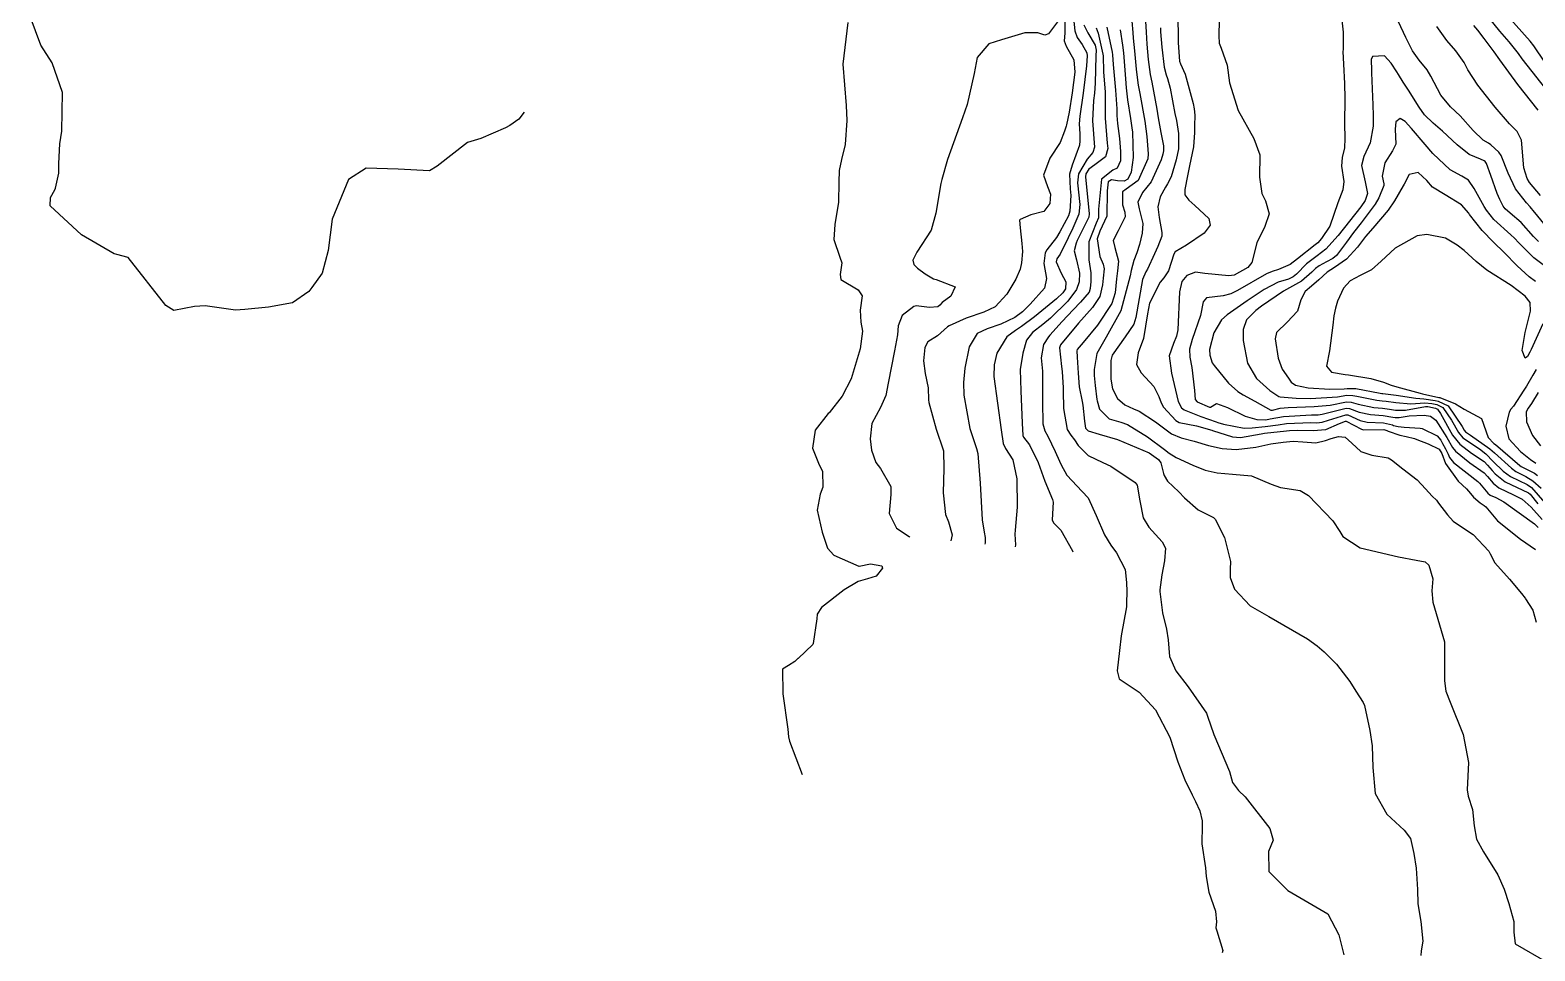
# Model space of a CAD drawing. Header units: feet. Extents: x 1313709 to 1317500, y 405869 to 411659.
# Drawn here: x 1315210.1 to 1315703.2, y 407965.1 to 408267.1 of the extents above; entities that cross this region are included whole.
import ezdxf

# ---------------------------------------------------------------- set-up
doc = ezdxf.new("R2010")
doc.units = ezdxf.units.FT
doc.layers.add('C-TOPO-MAJR', color=32, linetype='CONTINUOUS')

msp = doc.modelspace()

# ---------------------------------------------------------------- linework, layer by layer
at = {"layer": 'C-TOPO-MAJR'}
for points in [[(1315585.82, 408274.42), (1315586.33, 408267.04), (1315586.35, 408262.88), (1315586.79, 408256.86), (1315587.1, 408255.95), (1315588.65, 408252.62), (1315591.22, 408242.96), (1315591.57, 408241.2), (1315591.74, 408239.15), (1315591.7, 408235.62), (1315591.68, 408233.51), (1315591.36, 408228.79), (1315590.07, 408222.56), (1315589.32, 408219.21), (1315588.52, 408214.73), (1315588.5, 408213), (1315589.75, 408211.27), (1315591.82, 408209.49), (1315596.35, 408205.26), (1315596.8, 408203.08), (1315594.84, 408200.44), (1315589.06, 408196.5), (1315585.36, 408194.32), (1315584.9, 408193.54), (1315583.1, 408188.16), (1315581.6, 408185.85), (1315580.43, 408184.43), (1315576.95, 408177.54), (1315576.25, 408173.98), (1315574.92, 408165.9), (1315573.23, 408161.17), (1315572.62, 408157.42), (1315574.13, 408154.62), (1315578.36, 408150.19), (1315579.96, 408146.91), (1315580.69, 408144.79), (1315581.55, 408143.35), (1315585.54, 408138.99), (1315586.6, 408138.42), (1315592.33, 408137.25), (1315597.36, 408135.81), (1315597.55, 408135.74), (1315604.13, 408133.64), (1315606.72, 408133.44), (1315613.5, 408134.7), (1315614.62, 408134.88), (1315621.8, 408135.66), (1315622.78, 408135.77), (1315625.47, 408135.88), (1315630.53, 408135.75), (1315634.73, 408136.12), (1315639.19, 408138.07), (1315641.11, 408138.82), (1315641.36, 408138.79), (1315646.35, 408136.17), (1315647.07, 408135.99), (1315653.74, 408136.08), (1315654.71, 408135.79), (1315655.14, 408135.56), (1315658.94, 408134.18), (1315661.06, 408133.73), (1315663.77, 408133.09), (1315664.55, 408132.78), (1315668.25, 408131.37), (1315671.78, 408129.62), (1315672.68, 408128.19), (1315673.94, 408124.93), (1315678.06, 408119.14), (1315680.73, 408116.58), (1315682.14, 408115.09), (1315683.12, 408113.93), (1315685.22, 408112), (1315686.55, 408111.13), (1315687.1, 408110.67), (1315690.93, 408106.09), (1315698.48, 408100.14), (1315703.37, 408096.77)], [(1315639.2, 408277.29), (1315640.33, 408266.41), (1315640.32, 408260.67), (1315640.3, 408260.06), (1315640.43, 408255.92), (1315640.79, 408249.55), (1315640.92, 408244.6), (1315640.78, 408236.42), (1315640.94, 408231.48), (1315640.82, 408228.46), (1315640, 408225.25), (1315639.79, 408222.39), (1315640.58, 408217.43), (1315640.21, 408214.72), (1315638.57, 408210.36), (1315636.04, 408202.79), (1315633.27, 408198.69), (1315632.04, 408197.32), (1315631.18, 408196.61), (1315625.4, 408192.03), (1315623.04, 408190.19), (1315619.18, 408188.52), (1315617.09, 408187.94), (1315615.29, 408187.17), (1315605.78, 408181.71), (1315603.53, 408180.52), (1315601.1, 408179.95), (1315595.56, 408179.26), (1315594.53, 408177.9), (1315593.62, 408173.46), (1315590.86, 408165.59), (1315590.03, 408162.41), (1315590.11, 408159.75), (1315590.77, 408156.38), (1315591.63, 408148.86), (1315591.83, 408145.95), (1315592.51, 408145.14), (1315596.59, 408143.35), (1315596.85, 408143.36), (1315598.86, 408144.6), (1315602.48, 408143.24), (1315608.27, 408140.41), (1315612.1, 408139.34), (1315615.04, 408139.28), (1315616.46, 408139.52), (1315620.87, 408140.35), (1315629.99, 408140.85), (1315632.17, 408140.9), (1315633.53, 408141.1), (1315641.33, 408143.02), (1315642.42, 408142.95), (1315645.6, 408141.72), (1315649.31, 408140.94), (1315653.45, 408140.62), (1315656.65, 408140.13), (1315657.44, 408139.97), (1315658.71, 408140), (1315661.98, 408140.53), (1315666.87, 408140.82), (1315669.01, 408140.48), (1315670.69, 408139.08), (1315674.29, 408133.4), (1315676.16, 408130.14), (1315677.14, 408128.92), (1315681.89, 408125.19), (1315686.55, 408121.83), (1315687.69, 408120.71), (1315689.53, 408118.51), (1315691.4, 408116.99), (1315696.16, 408114.64), (1315698.97, 408113.26), (1315701.95, 408110.63), (1315705.57, 408106.52)], [(1315706.49, 408256.54), (1315702.81, 408261.93), (1315701.66, 408263.42), (1315692.44, 408273.74)], [(1315372.06, 408240.15), (1315370.23, 408237.8), (1315367.34, 408235.79), (1315365.88, 408235), (1315357.8, 408231.53), (1315353.43, 408230.18), (1315343.5, 408222.46), (1315340.94, 408220.9), (1315330.68, 408221.41), (1315320.25, 408221.79), (1315314.42, 408218.1), (1315309.14, 408205.07), (1315307.84, 408194.74), (1315305.87, 408187.29), (1315302.45, 408182.59), (1315301.4, 408181.33), (1315296.11, 408177.56), (1315288.2, 408176.24), (1315280.45, 408175.47), (1315277.42, 408175.22), (1315267.5, 408176.61), (1315264, 408176.44), (1315257.26, 408175.12), (1315254.6, 408176.74), (1315242.21, 408192.48), (1315238.57, 408193.45), (1315237.65, 408193.68), (1315226.92, 408199.94), (1315216.72, 408209.42), (1315216.86, 408212.11), (1315218.22, 408214.7), (1315218.49, 408215.24), (1315219.56, 408220.14), (1315219.53, 408223.29), (1315219.84, 408229.76), (1315220.48, 408233.9), (1315220.72, 408246.61), (1315217.37, 408256.27), (1315213.62, 408262.08), (1315210.12, 408271.48)], [(1315478.02, 408269.55), (1315476.46, 408255.93), (1315477.57, 408242.32), (1315477.77, 408237.44), (1315477.18, 408229.57), (1315475.96, 408224.65), (1315475.22, 408221.05), (1315475.12, 408217.14), (1315474.97, 408210.58), (1315473.83, 408203.34), (1315473.49, 408198.39), (1315475.46, 408192.55), (1315476.05, 408190.71), (1315475.52, 408186.88), (1315475.77, 408185.31), (1315481.48, 408181.83), (1315482.8, 408179.93), (1315482.09, 408175.25), (1315482.33, 408171.26), (1315482.84, 408168.34), (1315482.09, 408162.49), (1315479.15, 408152.64), (1315476.16, 408147.04), (1315471.9, 408141.57), (1315471.63, 408141.27), (1315467.41, 408135.82), (1315466.5, 408129.9), (1315468.72, 408124.51), (1315469.8, 408122.38), (1315469.89, 408117.13), (1315469, 408114.83), (1315468.04, 408109.65), (1315469.66, 408102.38), (1315471.43, 408097.16), (1315473.48, 408094.89), (1315481.72, 408091.22), (1315481.77, 408091.23), (1315485.53, 408091.99), (1315489.23, 408091.32), (1315489.4, 408090.56), (1315487.3, 408087.93), (1315484.54, 408087.11), (1315481.43, 408086.17), (1315476.89, 408083.45), (1315469.46, 408077.69), (1315468.05, 408075.52), (1315467.92, 408074.02), (1315466.72, 408065.87), (1315466.56, 408065.58), (1315461.79, 408061), (1315461.73, 408060.94), (1315460.74, 408060.04), (1315458.63, 408058.69), (1315456.69, 408057.42), (1315456.81, 408049.37), (1315458.38, 408037.81), (1315458.64, 408035.32), (1315458.99, 408033.86), (1315463.09, 408022.97)], [(1315546.74, 408269.77), (1315543.81, 408265.82), (1315542.64, 408265.42), (1315540.34, 408266.17), (1315536.11, 408266.13), (1315528.4, 408263.9), (1315524.26, 408262.5), (1315520.45, 408258.11), (1315519.51, 408252.79), (1315517.16, 408242.66), (1315515.65, 408238.33), (1315510.77, 408224.61), (1315508.86, 408218.04), (1315508.55, 408216.76), (1315506.88, 408206.99), (1315505.38, 408201.44), (1315500.72, 408194.27), (1315499.4, 408191.62), (1315499.74, 408190.14), (1315500.92, 408189.01), (1315503.41, 408187.11), (1315506.14, 408185.51), (1315506.97, 408185.26), (1315513.27, 408182.84), (1315511.83, 408179.77), (1315509.03, 408177.72), (1315508.21, 408176.8), (1315507.59, 408176.25), (1315504.84, 408176.13), (1315500.51, 408176.61), (1315499.72, 408176.46), (1315495.83, 408173.44), (1315494.58, 408170.02), (1315494.34, 408167.07), (1315493.4, 408161.92), (1315491.28, 408151.29), (1315490.57, 408147.18), (1315488.75, 408143.27), (1315485.96, 408138.09), (1315485.33, 408133), (1315485.8, 408129.28), (1315487.24, 408125.23), (1315488.79, 408123.27), (1315492.16, 408117.33), (1315492.14, 408114.75), (1315491.56, 408108.49), (1315493.97, 408103.73), (1315498.19, 408100.98), (1315498.34, 408100.73)], [(1315549.19, 408271.59), (1315549.2, 408266.03), (1315548.9, 408263.58), (1315549.63, 408261.78), (1315552.16, 408257.33), (1315552.47, 408253.31), (1315551.54, 408246.45), (1315550.61, 408240.16), (1315549.73, 408236.01), (1315549.6, 408235.6), (1315549.04, 408233.86), (1315547.67, 408230.14), (1315544.22, 408225.03), (1315542.2, 408219.44), (1315543.48, 408215.8), (1315544.44, 408213.21), (1315544.26, 408210.18), (1315542.27, 408207.53), (1315537.98, 408206.49), (1315534.53, 408204.99), (1315534.34, 408204.67), (1315534.51, 408202.19), (1315535.05, 408197.02), (1315535.25, 408194.46), (1315535, 408190.69), (1315534.48, 408188.61), (1315533.1, 408185.37), (1315530.19, 408180.4), (1315526.29, 408176.25), (1315522.68, 408174.6), (1315516.89, 408172.62), (1315511.25, 408170.1), (1315510.76, 408169.74), (1315507.43, 408166.76), (1315504.31, 408164.81), (1315503.27, 408163.01), (1315502.85, 408158.59), (1315503.43, 408154.44), (1315504.4, 408149.79), (1315504.49, 408145.84), (1315504.56, 408144.92), (1315507.01, 408136.17), (1315509.3, 408129.37), (1315509.37, 408129.05), (1315509.47, 408123.27), (1315509.25, 408115.27), (1315510.05, 408108.19), (1315511.04, 408105.76), (1315512.2, 408101.51), (1315511.79, 408099.52)], [(1315551.88, 408271.91), (1315552.5, 408266.82), (1315553.23, 408264.64), (1315554.84, 408262.37), (1315556.42, 408259.61), (1315556.52, 408258.64), (1315556.24, 408255.35), (1315555.18, 408246.42), (1315554.04, 408238.88), (1315553.89, 408236.3), (1315554.05, 408233.07), (1315554.11, 408230.73), (1315553.93, 408229.3), (1315551.52, 408222.81), (1315550.71, 408219.84), (1315550.89, 408215.05), (1315551.15, 408212.76), (1315550.8, 408207.62), (1315550.32, 408206.17), (1315547.56, 408200.86), (1315546.48, 408199.02), (1315543.24, 408194.98), (1315542.75, 408194.05), (1315542.34, 408190.49), (1315543.16, 408185.64), (1315542.5, 408182.38), (1315537.81, 408177.15), (1315535.3, 408174.61), (1315532.8, 408172.77), (1315528.18, 408170.6), (1315523.69, 408169.09), (1315520.41, 408167.51), (1315517.83, 408163.17), (1315516.38, 408156.2), (1315515.92, 408151.53), (1315516.13, 408147.35), (1315518.01, 408136.37), (1315520.21, 408129.79), (1315520.66, 408128.25), (1315521.43, 408118.44), (1315522.13, 408106.47), (1315522.71, 408102.35), (1315523.02, 408100.63), (1315523.05, 408098.92), (1315522.92, 408098.51)], [(1315555.45, 408268.78), (1315556.72, 408266.19), (1315559.12, 408262.07), (1315559.4, 408260.5), (1315559.29, 408258.6), (1315559.08, 408249.61), (1315558.85, 408246.38), (1315558.53, 408243.93), (1315558.26, 408237.27), (1315558.86, 408228.62), (1315558.37, 408226.88), (1315556.53, 408224.7), (1315553.62, 408219.88), (1315553.33, 408216.93), (1315554.1, 408209.84), (1315553.74, 408206.73), (1315551.79, 408202.11), (1315550.23, 408198.97), (1315547.61, 408193.54), (1315546.6, 408192.04), (1315546.32, 408191.04), (1315547.95, 408187.39), (1315549.54, 408184.46), (1315549.35, 408182.21), (1315548.47, 408180.86), (1315546.47, 408178.96), (1315539.24, 408172.97), (1315535, 408169.8), (1315533.02, 408168.57), (1315530.13, 408166.51), (1315526.91, 408161.08), (1315526.04, 408157.23), (1315525.91, 408153.41), (1315527.13, 408144.69), (1315528.35, 408135.98), (1315529, 408131.48), (1315529.75, 408129.89), (1315532.1, 408126.16), (1315533.46, 408119.89), (1315533.51, 408110.6), (1315532.93, 408103.06), (1315532.81, 408101.75), (1315532.96, 408098.27), (1315532.88, 408097.62)], [(1315571.09, 408269.97), (1315571.42, 408266.29), (1315571.59, 408264.42), (1315571.98, 408260.24), (1315572.51, 408254.25), (1315573.09, 408249.76), (1315573.24, 408248.95), (1315573.76, 408246.21), (1315575.34, 408237.23), (1315576.09, 408232.13), (1315576.52, 408226.51), (1315576.34, 408224.87), (1315573.21, 408217.77), (1315569.23, 408214.94), (1315568.06, 408214.05), (1315568.1, 408209.73), (1315568.81, 408207.34), (1315568.93, 408205.87), (1315566.65, 408201.23), (1315565.03, 408198.03), (1315565.6, 408195.77), (1315566.75, 408191.31), (1315566.47, 408188.08), (1315566.06, 408185.51), (1315565.67, 408180.94), (1315564.62, 408177.44), (1315559.83, 408170.3), (1315555.15, 408164.65), (1315553.17, 408162.28), (1315553.05, 408161.92), (1315553.19, 408159.82), (1315553.52, 408154.58), (1315553.87, 408150.05), (1315554.8, 408145.22), (1315555.1, 408144.01), (1315555.63, 408138.78), (1315555.91, 408136.46), (1315556.78, 408135.61), (1315560.39, 408134.49), (1315566.48, 408132.83), (1315576.75, 408128.41), (1315579.9, 408126.26), (1315580.68, 408125.13), (1315581.55, 408121.69), (1315581.73, 408121.04), (1315582.8, 408119.11), (1315586.54, 408115.68), (1315588.39, 408113.67), (1315592.85, 408109.75), (1315597.87, 408107.21), (1315598.43, 408106.71), (1315601.45, 408100.61), (1315603.42, 408092.75), (1315603.36, 408090.31), (1315603.3, 408087.5), (1315604.74, 408083.7), (1315609.94, 408078.22), (1315616.05, 408074.76), (1315628.68, 408067.47), (1315631.89, 408065.08), (1315634.16, 408063.12), (1315638.14, 408059.07), (1315642.53, 408053.39), (1315644.57, 408050.3), (1315646.97, 408046.49), (1315647.35, 408045.61), (1315649.12, 408037.33), (1315649.86, 408032.34), (1315650.08, 408025.19), (1315650.87, 408016.65), (1315654.68, 408009.94), (1315660.31, 408004.71), (1315662.39, 408001.92), (1315663.58, 407997), (1315664.24, 407992.23), (1315664.72, 407985.25), (1315664.89, 407980.48), (1315665.85, 407974.69), (1315666.43, 407968.23), (1315665.98, 407965.13), (1315665.86, 407963.58)], [(1315575.59, 408270.03), (1315575.79, 408266.41), (1315575.99, 408262.47), (1315576.43, 408257.37), (1315577.13, 408252.53), (1315577.63, 408249.94), (1315579.3, 408241.15), (1315579.77, 408238.32), (1315580.62, 408233.46), (1315581.46, 408229.07), (1315581.5, 408227.5), (1315581.25, 408226.32), (1315580.77, 408224.51), (1315577.48, 408217.26), (1315574.67, 408213.85), (1315573.05, 408210.67), (1315573.57, 408208.39), (1315574.71, 408203.64), (1315574.47, 408200.51), (1315573.63, 408196.79), (1315572.73, 408193.99), (1315571.75, 408191.53), (1315570.88, 408188.19), (1315570.61, 408186.51), (1315567.55, 408174.94), (1315562.67, 408166.35), (1315559.63, 408161.02), (1315558.74, 408155.76), (1315558.81, 408153.75), (1315559.06, 408150.46), (1315559.71, 408145.86), (1315559.78, 408145.42), (1315560.5, 408142.7), (1315563.68, 408139.62), (1315567.57, 408138.5), (1315569.7, 408137.73), (1315576.23, 408133.65), (1315581.86, 408129.52), (1315583.33, 408128.31), (1315585.6, 408126.87), (1315591.14, 408124.34), (1315595.15, 408122.77), (1315599.07, 408121.82), (1315604.06, 408121.39), (1315610.34, 408120.86), (1315616.82, 408118.14), (1315619.88, 408117.08), (1315626.28, 408116.02), (1315629, 408114.41), (1315637.02, 408106.08), (1315639.29, 408102.57), (1315640.31, 408100.96), (1315645.99, 408097.22), (1315658.52, 408094.3), (1315664.3, 408093.25), (1315667.19, 408092.72), (1315668.46, 408091.63), (1315669.7, 408087.07), (1315669.42, 408083.19), (1315669.79, 408079.47), (1315673.6, 408066.44), (1315673.54, 408053.6), (1315674.04, 408050.27), (1315675.38, 408046.63), (1315679.69, 408036.04), (1315681.48, 408026.84), (1315681.05, 408017.94), (1315681.36, 408015.87), (1315682.72, 408011.46), (1315683.32, 408006.11), (1315684.09, 408001.7), (1315686.32, 407997.52), (1315691.1, 407990.03), (1315693.09, 407985.3), (1315694.64, 407980.6), (1315696.32, 407974.7), (1315696.33, 407971.26), (1315696.73, 407967.45), (1315707.33, 407961.27)], [(1315599.71, 408270.32), (1315599.6, 408265.2), (1315599.75, 408262.73), (1315600.37, 408261.12), (1315602.33, 408255.54), (1315603.18, 408249.77), (1315606.02, 408240.65), (1315611.05, 408231.48), (1315613.1, 408226.17), (1315613, 408218.87), (1315613.72, 408213.5), (1315614.96, 408211.06), (1315616.09, 408206.78), (1315614.71, 408202.7), (1315612.04, 408197.33), (1315610.45, 408190.86), (1315609.18, 408189.18), (1315604.64, 408186.74), (1315602.96, 408186.42), (1315595.07, 408187.24), (1315591.95, 408187.66), (1315589.13, 408186.63), (1315587.51, 408184.62), (1315586.74, 408181.2), (1315586.21, 408168.77), (1315585.76, 408166.68), (1315584.73, 408164.25), (1315583.39, 408160.25), (1315584.07, 408154.6), (1315586.31, 408145.26), (1315587.37, 408143.21), (1315588.32, 408142.5), (1315593.76, 408140.29), (1315598.75, 408138.58), (1315599.32, 408138.39), (1315601.18, 408137.82), (1315607.91, 408136.54), (1315610.57, 408136.63), (1315614.83, 408137.1), (1315619.04, 408137.65), (1315621.84, 408138.03), (1315629.74, 408138.36), (1315631.76, 408138.3), (1315633.45, 408138.45), (1315635.53, 408139.15), (1315641.22, 408140.92), (1315641.89, 408140.86), (1315645.97, 408139), (1315648.2, 408138.5), (1315653.6, 408138.26), (1315656.5, 408137.56), (1315656.84, 408137.43), (1315658.43, 408137.08), (1315660.31, 408136.88), (1315665.6, 408136.54), (1315666.3, 408136.42), (1315671.15, 408134), (1315672.32, 408132.55), (1315672.91, 408131.47), (1315673.86, 408129.76), (1315674.75, 408127.98), (1315675.25, 408126.92), (1315676.54, 408125.24), (1315684.51, 408119.02), (1315685.03, 408118.52), (1315687.82, 408115.19), (1315688.58, 408114.59), (1315690.41, 408113.73), (1315693.06, 408112.33), (1315703.04, 408105.13), (1315704.3, 408103.91)], [(1315706.72, 408203.02), (1315702.58, 408207.88), (1315702.06, 408208.57), (1315701.64, 408209.11), (1315700.49, 408210.41), (1315696.89, 408215), (1315694.39, 408220.16), (1315692.18, 408225.93), (1315691.4, 408227.07), (1315688.73, 408229.46), (1315687.99, 408229.93), (1315686.26, 408230.99), (1315682.95, 408234.18), (1315678.66, 408238.98), (1315675.58, 408241.94), (1315672.4, 408245.68), (1315669.13, 408251.91), (1315667.94, 408254.07), (1315665.26, 408257.23), (1315663.07, 408260.21), (1315660.94, 408264.6), (1315658.51, 408269.72)], [(1315705.05, 408212.85), (1315701.48, 408217.13), (1315700.62, 408218.44), (1315699.61, 408221.84), (1315698.84, 408230.93), (1315697.44, 408233.82), (1315694.82, 408236.32), (1315690.13, 408241.74), (1315684.45, 408249.02), (1315681.19, 408253.99), (1315679.99, 408256.43), (1315677.32, 408260.31), (1315674.29, 408263.6), (1315671.06, 408268.2)], [(1315704.26, 408240.85), (1315697.65, 408249.2), (1315691.66, 408257.33), (1315689.81, 408259.91), (1315686.56, 408264.28), (1315684.45, 408266.99), (1315683.24, 408268.57)], [(1315708.41, 408245.75), (1315699.06, 408257.67), (1315697.81, 408259.35), (1315694.76, 408263.24), (1315691.76, 408266.66), (1315688.01, 408271.28)], [(1315559.45, 408267.76), (1315560.08, 408266.02), (1315561.62, 408259.19), (1315561.68, 408258.57), (1315561.84, 408253.38), (1315562.39, 408246.7), (1315562.44, 408244.72), (1315562.37, 408238.19), (1315563.06, 408230), (1315563.24, 408228.21), (1315562.5, 408225.52), (1315559, 408222.85), (1315557.01, 408221.41), (1315556.03, 408219.9), (1315555.91, 408218.91), (1315557.19, 408206.78), (1315557.03, 408205.73), (1315553.26, 408198.04), (1315552.83, 408197.15), (1315552.18, 408194.72), (1315552.96, 408191.69), (1315553.93, 408187.3), (1315553.88, 408184.45), (1315553.03, 408181.95), (1315550.17, 408178.16), (1315544.44, 408172.57), (1315541.98, 408170.52), (1315538.58, 408167.89), (1315536.63, 408165.4), (1315535.37, 408161.13), (1315534.57, 408155.79), (1315534.75, 408148.72), (1315535.24, 408138.17), (1315535.44, 408134.08), (1315535.66, 408133.54), (1315537.54, 408130.99), (1315540.43, 408125.26), (1315542.66, 408119.09), (1315545.12, 408113.11), (1315545.32, 408112.26), (1315545.07, 408106.45), (1315545.5, 408105.5), (1315547.86, 408103.09), (1315551.68, 408096.26), (1315551.83, 408095.9)], [(1315562.96, 408268), (1315564.63, 408259.84), (1315564.76, 408258.94), (1315565.03, 408255.8), (1315565.81, 408247.4), (1315566.16, 408241.23), (1315566.22, 408239.05), (1315566.46, 408236.45), (1315567.11, 408231.51), (1315567.44, 408227.24), (1315567.39, 408224.14), (1315566.3, 408221.75), (1315564.87, 408221.11), (1315561.2, 408218.17), (1315560.25, 408208.31), (1315560.16, 408205.49), (1315559.43, 408203.74), (1315557.04, 408197.6), (1315557.07, 408191.73), (1315557.72, 408187.5), (1315557.68, 408184.61), (1315557.5, 408182.33), (1315557.09, 408181.14), (1315554.33, 408177.81), (1315551.95, 408175.32), (1315548.3, 408171.5), (1315544.29, 408167.01), (1315543.83, 408166.49), (1315542.13, 408163.93), (1315541.44, 408159.62), (1315541.82, 408155.24), (1315541.84, 408154.83), (1315541.86, 408145.11), (1315542.01, 408137.9), (1315542.65, 408135.6), (1315543.59, 408133.85), (1315546.01, 408128.81), (1315547.39, 408125.72), (1315547.97, 408124.45), (1315549.87, 408121.1), (1315554.87, 408115.79), (1315556.84, 408113.66), (1315559.45, 408107.92), (1315562.22, 408101.56), (1315564.23, 408098.17), (1315566.08, 408095.59), (1315568.91, 408090.18), (1315569.37, 408085.9), (1315569.42, 408084.71), (1315569.47, 408084.16), (1315569.41, 408077.96), (1315567.66, 408068.43), (1315567.09, 408063.6), (1315566.35, 408056.97), (1315567.01, 408054.34), (1315573.24, 408050.17), (1315573.57, 408049.94), (1315578.89, 408044.17), (1315583.55, 408035.14), (1315586.18, 408027.04), (1315588.48, 408021.14), (1315590.88, 408016.24), (1315592.02, 408014.03), (1315593.41, 408011), (1315594.2, 408007.69), (1315594.12, 408003.61), (1315594.04, 408002.9), (1315594.11, 408000.23), (1315595.25, 407992.33), (1315595.52, 407989.49), (1315596.37, 407984.35), (1315598.49, 407978.16), (1315598.85, 407974.6), (1315598.7, 407972.68), (1315599.02, 407971.68), (1315600.89, 407965.2), (1315600.72, 407964.48)], [(1315567.27, 408267.13), (1315568.07, 408262.1), (1315568.37, 408259.59), (1315569.07, 408251.07), (1315569.32, 408248.11), (1315569.73, 408244.18), (1315570.68, 408238.06), (1315571.16, 408234.96), (1315571.31, 408233.6), (1315571.61, 408225.24), (1315570.86, 408220.41), (1315569.84, 408218.17), (1315568.56, 408217.49), (1315566.46, 408217.65), (1315564.43, 408217.95), (1315563.32, 408217.24), (1315563.08, 408214.3), (1315562.94, 408206.08), (1315560.62, 408201.08), (1315559.73, 408198.58), (1315560.59, 408192.82), (1315561.75, 408190.27), (1315562.05, 408188.78), (1315561.72, 408185.75), (1315561.5, 408183.48), (1315560.63, 408179.64), (1315558.24, 408176.05), (1315553.66, 408170.89), (1315547.79, 408163.89), (1315547.43, 408162.83), (1315548.09, 408156.74), (1315548.28, 408155.09), (1315548.61, 408149.75), (1315548.63, 408148.79), (1315548.72, 408142.92), (1315549.89, 408136.03), (1315551.12, 408134.24), (1315552.38, 408132.7), (1315553.56, 408130.79), (1315556.79, 408127.59), (1315561.62, 408125.29), (1315564.29, 408124.04), (1315572.25, 408118.66), (1315572.89, 408117.79), (1315573.77, 408112.64), (1315574.89, 408107.15), (1315576.71, 408103.99), (1315581.1, 408099.25), (1315582.11, 408097.14), (1315581.86, 408093.02), (1315580.99, 408088.4), (1315580.27, 408083.47), (1315580.26, 408082.96), (1315581.22, 408075.98), (1315582.48, 408070.63), (1315582.98, 408067.13), (1315583.49, 408061.61), (1315585.53, 408056.95), (1315589.61, 408051.67), (1315595.54, 408043), (1315595.92, 408042.09), (1315597.94, 408036.08), (1315603.12, 408023.94), (1315604.15, 408020.34), (1315606.08, 408017.72), (1315608.27, 408015.57), (1315616.3, 408005.26), (1315617.38, 408001.38), (1315615.88, 407997.66), (1315615.98, 407991.12), (1315622.21, 407984.91), (1315635.31, 407977.25), (1315638.92, 407970.32), (1315640.6, 407963.84)], [(1315580.48, 408267.75), (1315580.54, 408266.53), (1315580.93, 408261.41), (1315581.71, 408254.9), (1315582.42, 408252.34), (1315582.85, 408251.18), (1315583.67, 408248.02), (1315585.26, 408239.66), (1315585.76, 408237.38), (1315586.46, 408233.2), (1315586.38, 408228.14), (1315585.63, 408224.46), (1315584, 408218.97), (1315582.85, 408216.61), (1315582.12, 408215.52), (1315580.43, 408212.39), (1315579.65, 408209.11), (1315580.05, 408205.57), (1315580.99, 408200.7), (1315580.92, 408199.52), (1315579.65, 408196.1), (1315578.6, 408193.68), (1315576.3, 408188.67), (1315575.71, 408187.82), (1315574.6, 408185.29), (1315572.43, 408172.75), (1315571.82, 408170.61), (1315568.98, 408166.48), (1315564.7, 408160.41), (1315564.2, 408158.65), (1315564.24, 408152.6), (1315564.74, 408149.41), (1315566.41, 408146.29), (1315568.85, 408144.11), (1315571.62, 408142.85), (1315573.48, 408142.03), (1315578.89, 408138.62), (1315581.53, 408136.57), (1315584.12, 408134.61), (1315587.24, 408133.32), (1315591.52, 408132.28), (1315596.2, 408130.84), (1315600.73, 408129.79), (1315605.32, 408129.47), (1315611.71, 408130.32), (1315616.64, 408131.35), (1315620.72, 408131.95), (1315624.02, 408132.21), (1315627.2, 408132.02), (1315631.38, 408131.66), (1315634.57, 408132.47), (1315636.42, 408133.07), (1315638.89, 408133.78), (1315641.04, 408133.59), (1315643.16, 408131.62), (1315646.18, 408128.81), (1315649.75, 408127.65), (1315655.09, 408126.73), (1315656.23, 408126.12), (1315659.96, 408123.14), (1315664.61, 408119.52), (1315667.36, 408116.57), (1315669.57, 408114.25), (1315670.94, 408112.88), (1315671.65, 408111.94), (1315674.56, 408108.05), (1315676.4, 408106), (1315678.44, 408104.56), (1315683, 408101.65), (1315688.06, 408096.18), (1315688.5, 408095.34), (1315690.08, 408092.37), (1315694.92, 408087.04), (1315698.84, 408082.31), (1315699.97, 408080.77), (1315700.15, 408080.56), (1315702.51, 408076.87), (1315703.58, 408072.85)], [(1315704.34, 408197.78), (1315702.78, 408199.33), (1315698.66, 408203.98), (1315695.08, 408207), (1315693.44, 408208.39), (1315692.79, 408209.3), (1315691.7, 408211.48), (1315690.82, 408213.44), (1315688.73, 408219.36), (1315687.29, 408223.27), (1315686.91, 408223.92), (1315686.55, 408224.2), (1315685.33, 408224.68), (1315681.66, 408226.29), (1315677.71, 408229.42), (1315672.91, 408233.95), (1315669.89, 408236.53), (1315667.07, 408239.3), (1315665.26, 408241.77), (1315661.77, 408247.35), (1315659.99, 408249.94), (1315658.46, 408252.48), (1315657.91, 408253.32), (1315656.06, 408256.16), (1315653.87, 408258.59), (1315650, 408258.36), (1315649.57, 408257.44), (1315649.61, 408253.81), (1315649.64, 408253.01), (1315649.73, 408250.4), (1315650.07, 408242.54), (1315650.23, 408239.06), (1315650.22, 408235.6), (1315649.21, 408230.11), (1315647.16, 408225.58), (1315646.42, 408222.7), (1315647.63, 408217.32), (1315648.38, 408213.42), (1315647.56, 408211.14), (1315646.13, 408209.12), (1315638.7, 408199.74), (1315634.72, 408195.23), (1315631.87, 408193.05), (1315628.4, 408190.4), (1315625.11, 408187.06), (1315624.02, 408186.09), (1315622.43, 408185.41), (1315619.1, 408184.42), (1315614.49, 408181.99), (1315608.9, 408178.25), (1315602.37, 408173.71), (1315600.46, 408172.08), (1315597.97, 408167.73), (1315596.61, 408162.34), (1315596.67, 408160.48), (1315597.48, 408157.97), (1315598.06, 408157.05), (1315602.8, 408151.3), (1315605.87, 408148.49), (1315607.65, 408147.44), (1315611.45, 408145.37), (1315616.69, 408142.42), (1315617.23, 408142.45), (1315619.73, 408143.08), (1315622.36, 408143.33), (1315630.91, 408143.58), (1315636.14, 408144.1), (1315641.44, 408145.13), (1315642.96, 408145.08), (1315645.25, 408144.37), (1315650.38, 408143.32), (1315653.29, 408143.05), (1315655.53, 408142.78), (1315657.56, 408142.43), (1315660.76, 408142.38), (1315667.4, 408143.6), (1315668.16, 408143.59), (1315670.61, 408143.09), (1315671.29, 408142.79), (1315672.3, 408141.36), (1315676.23, 408134.22), (1315678.58, 408131.23), (1315682.39, 408128.35), (1315686.54, 408125.54), (1315687.67, 408124.38), (1315689.14, 408122.65), (1315690.18, 408121.53), (1315693.48, 408118.96), (1315701.1, 408115.31), (1315701.62, 408114.91), (1315704.16, 408111.7)], [(1315709.35, 408187.4), (1315702.88, 408192.38), (1315697.98, 408197.29), (1315696.55, 408198.82), (1315695.36, 408199.89), (1315689.74, 408204.91), (1315687.35, 408207.95), (1315686.58, 408209.23), (1315683.33, 408215.11), (1315681.49, 408217.81), (1315679.26, 408219.2), (1315675.41, 408221.26), (1315669.8, 408226.54), (1315667.28, 408229.54), (1315662.73, 408234.76), (1315660.65, 408237.07), (1315659.02, 408238.04), (1315657.65, 408237.01), (1315657.38, 408234.58), (1315657.66, 408229.6), (1315656.51, 408227.47), (1315653.98, 408223.58), (1315653.13, 408219.11), (1315653.74, 408216.66), (1315653.73, 408216.13), (1315652.05, 408212.07), (1315650.85, 408209.97), (1315646.22, 408203.88), (1315643.77, 408200.72), (1315641.5, 408197.47), (1315638.22, 408193.12), (1315636.99, 408192.16), (1315634.91, 408191.04), (1315632.52, 408189.75), (1315631.28, 408188.84), (1315630.11, 408187.65), (1315626.76, 408184.71), (1315621.84, 408182.03), (1315620.79, 408181.49), (1315613.64, 408176.53), (1315611.74, 408175.12), (1315608.7, 408172.04), (1315607.55, 408168.92), (1315607.59, 408165.26), (1315608.98, 408157.8), (1315612.02, 408152.78), (1315616.38, 408148.9), (1315619.26, 408146.94), (1315619.78, 408146.77), (1315625.02, 408146.34), (1315629.64, 408146.29), (1315638.5, 408146.83), (1315641.56, 408147.28), (1315643.52, 408147.27), (1315644.9, 408146.95), (1315651.44, 408145.66), (1315653.14, 408145.47), (1315654.44, 408145.35), (1315657.67, 408144.88), (1315662.54, 408144.47), (1315667.12, 408144.77), (1315669.37, 408144.61), (1315671.07, 408144.22), (1315673.06, 408143.29), (1315675.92, 408139.16), (1315678.12, 408135.04), (1315679.54, 408133.37), (1315684.99, 408129.73), (1315687.1, 408128.08), (1315689.55, 408125.63), (1315692.8, 408122.43), (1315695.23, 408120.62), (1315700.67, 408118), (1315702.05, 408117.01), (1315706.48, 408112.01)], [(1315703.41, 408184.56), (1315701.32, 408186.13), (1315697.34, 408189.71), (1315693.09, 408194.07), (1315689.65, 408197.47), (1315685.91, 408201.3), (1315681.82, 408206.57), (1315681.54, 408207.02), (1315679.17, 408209.78), (1315673.8, 408212.98), (1315669.62, 408215.57), (1315667.76, 408217.69), (1315664.93, 408220.39), (1315662.02, 408219.7), (1315660.36, 408216.54), (1315660.07, 408215.95), (1315657.16, 408211.09), (1315655.15, 408208.01), (1315650.14, 408202.13), (1315647.71, 408199.37), (1315645.03, 408195.84), (1315641.47, 408191.91), (1315637.58, 408189.2), (1315635.15, 408187.63), (1315632.42, 408185.18), (1315629.98, 408183.09), (1315627.92, 408181.38), (1315626.46, 408178.64), (1315625.39, 408174.9), (1315622, 408171.25), (1315618.53, 408167.88), (1315618.13, 408165.81), (1315619.04, 408159.45), (1315620.42, 408155.86), (1315622.46, 408152.93), (1315623.31, 408151.62), (1315624.75, 408150.63), (1315628.86, 408149.76), (1315636.04, 408149.28), (1315640.72, 408149.4), (1315641.67, 408149.48), (1315644.1, 408149.55), (1315644.57, 408149.49), (1315652.48, 408147.96), (1315652.99, 408147.9), (1315653.37, 408147.87), (1315657.78, 408147.34), (1315664.13, 408146.32), (1315666.8, 408146.15), (1315670.54, 408145.61), (1315671.54, 408145.36), (1315674.82, 408143.79), (1315679.39, 408137.05), (1315680.01, 408135.85), (1315680.43, 408135.35), (1315682.1, 408134.2), (1315688.38, 408129.72), (1315689.93, 408128.41), (1315695.49, 408123.36), (1315696.98, 408122.29), (1315700.24, 408120.71), (1315702.51, 408119.26), (1315705.2, 408116.79)], [(1315705.75, 408170.71), (1315702.01, 408162.35), (1315701.57, 408161.41), (1315700.81, 408160.02), (1315700.06, 408159.43), (1315699, 408161.96), (1315700.06, 408167.85), (1315701.78, 408174.85), (1315701.6, 408177.72), (1315699.99, 408179.81), (1315695.39, 408183.27), (1315687.45, 408188.3), (1315683.92, 408191.15), (1315679.97, 408194.76), (1315677.69, 408196.57), (1315673.87, 408198.84), (1315667.74, 408200.07), (1315664.59, 408199.6), (1315657.39, 408195.56), (1315652.82, 408191.29), (1315649.62, 408188.44), (1315645.93, 408186.54), (1315642.64, 408184.83), (1315640.48, 408182.37), (1315638.52, 408178.14), (1315637.82, 408175.83), (1315637.32, 408173.32), (1315636.96, 408170.24), (1315635.84, 408161.87), (1315634.88, 408156.8), (1315636.58, 408154.86), (1315640.98, 408154.1), (1315642.17, 408153.98), (1315649.46, 408152.78), (1315653.62, 408151.62), (1315656.12, 408150.61), (1315657.91, 408150.03), (1315665.56, 408148), (1315666.41, 408147.82), (1315671.71, 408146.6), (1315672.02, 408146.52), (1315677.13, 408144.44), (1315679.98, 408142.75), (1315685.73, 408139.68), (1315687.88, 408133.41), (1315689.78, 408131.51), (1315690.29, 408131.1), (1315698.22, 408124.31), (1315698.73, 408123.95), (1315699.81, 408123.42), (1315703.02, 408121.76), (1315704.07, 408121.03)], [(1315703.63, 408155.76), (1315702.57, 408153.85), (1315700.39, 408150.29), (1315699.6, 408149.01), (1315696.14, 408143.7), (1315695.32, 408142.72), (1315694.76, 408141.79), (1315693.7, 408137.17), (1315694.61, 408133.06), (1315698.46, 408128.9), (1315701.78, 408126.28), (1315703.48, 408125.04)], [(1315704.29, 408148.25), (1315702.05, 408144.62), (1315700.99, 408143.06), (1315700.37, 408141.82), (1315700.42, 408138.58), (1315702.44, 408134.1), (1315705.01, 408130.72)]]:
    msp.add_lwpolyline(points, dxfattribs=at)

doc.saveas('drawing.dxf')
